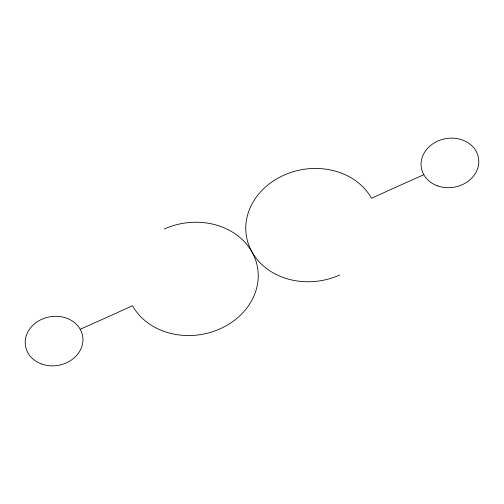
<?xml version="1.0" encoding="UTF-8"?>
<svg xmlns="http://www.w3.org/2000/svg" width="504" height="504" viewBox="0 0 504 504"><rect width="100%" height="100%" fill="white"/><g stroke="black" fill="none" stroke-linecap="round" stroke-linejoin="round"><path stroke-width="0.76" d="M80.212 329.314L132.495 305.783A66.27 56.322 -10.1 0 0 220.248 328.759A66.27 56.322 -10.1 0 0 252 252A66.27 56.322 -10.1 0 1 283.752 175.241A66.27 56.322 -10.1 0 1 371.505 198.217L423.788 174.686M339.753 274.976A66.27 56.322 -10.1 0 1 252 252A66.27 56.322 -10.1 0 0 164.247 229.024M437.573 185.882A28.993 24.639 -10.1 0 0 478.706 159.522A28.993 24.639 -10.1 0 0 433.516 143.357A28.993 24.639 -10.1 0 0 437.573 185.882M41.712 364.046A28.993 24.639 -10.1 0 0 82.845 337.68A28.993 24.639 -10.1 0 0 37.655 321.514A28.993 24.639 -10.1 0 0 41.712 364.046"/></g></svg>
